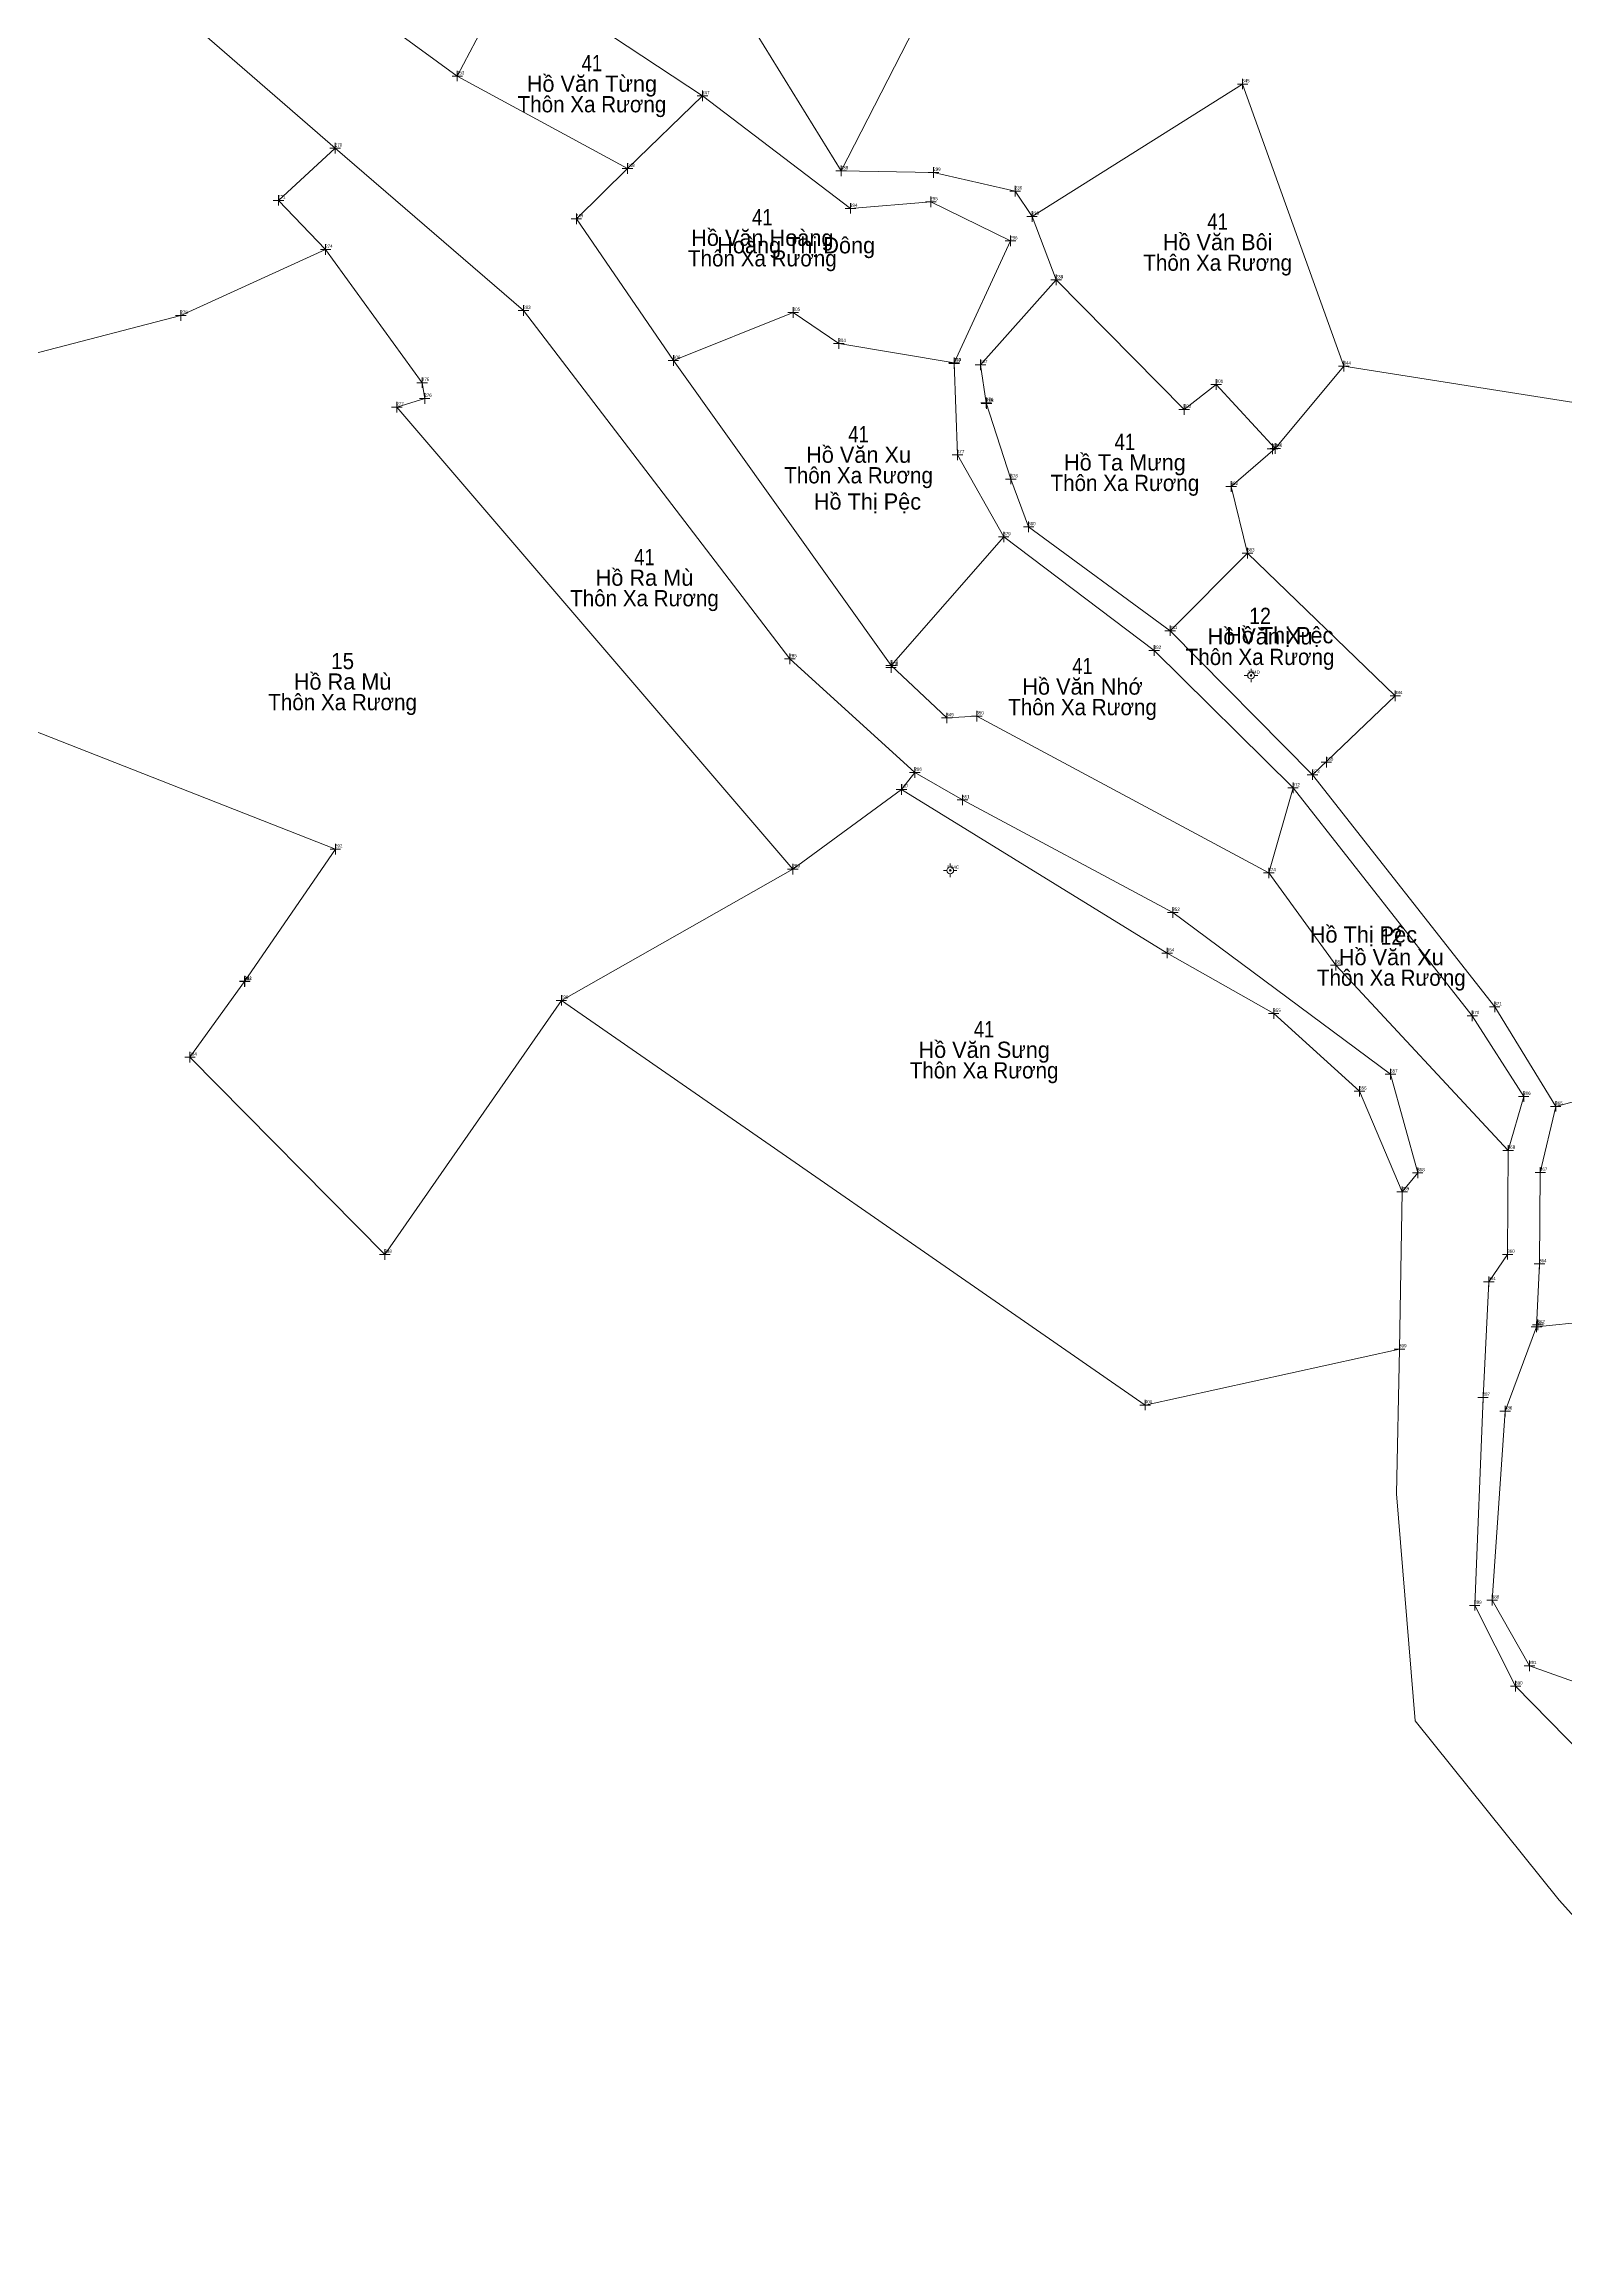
# Model space of a CAD drawing. Header units: metres. Extents: x 541800 to 543200, y 1841756 to 1843200.
# Drawn here: x 542558.2 to 542698.9, y 1842206 to 1842410.2 of the extents above; entities that cross this region are included whole.
import ezdxf
from ezdxf.enums import TextEntityAlignment as Align

# ---------------------------------------------------------------- set-up
doc = ezdxf.new("R2010")
doc.units = ezdxf.units.M
doc.header["$LTSCALE"] = 0.12
for name, color, linetype, lineweight in [('10', 7, 'Continuous', 13), ('11', 7, 'Continuous', 13), ('30', 7, 'Continuous', 13)]:
    doc.layers.add(name, color=color, linetype=linetype, lineweight=lineweight)
for name, color, linetype in [('12', 7, 'Continuous'), ('15', 7, 'Continuous'), ('16', 7, 'Continuous')]:
    doc.layers.add(name, color=color, linetype=linetype)

msp = doc.modelspace()

# ---------------------------------------------------------------- hatches: boundary and pattern name
at = {"layer": '10'}
for points in [[(542669.882, 1842351.798, 1), (542669.732, 1842351.798, 1)], [(542669.882, 1842351.798, 1), (542669.732, 1842351.798, 1)], [(542642.064, 1842333.771, 1), (542641.914, 1842333.771, 1)], [(542642.064, 1842333.771, 1), (542641.914, 1842333.771, 1)]]:
    msp.add_hatch(color=256, dxfattribs=at).paths.add_polyline_path(points)

# ---------------------------------------------------------------- linework, layer by layer
for p, q in [((542631.9, 1842398.45), (542623.47, 1842412.08)), ((542612.14, 1842398.67), (542619.08, 1842405.4)), ((542632.76, 1842394.98), (542619.08, 1842405.4)), ((542612.14, 1842398.67), (542607.41, 1842394.02)), ((542640.18, 1842395.59), (542632.76, 1842394.98)), ((542647.56, 1842391.98), (542640.18, 1842395.59)), ((542647.99, 1842396.58), (542649.55, 1842394.23)), ((542651.78, 1842388.37), (542649.55, 1842394.23)), ((542642.34, 1842380.71), (542647.56, 1842391.98)), ((542616.38, 1842380.92), (542627.45, 1842385.37)), ((542666.58, 1842378.71), (542663.63, 1842376.4)), ((542666.58, 1842378.71), (542672.05, 1842372.79)), ((542636.53, 1842352.73), (542646.93, 1842364.6)), ((542662.33, 1842355.93), (542669.48, 1842363.11)), ((542673.69, 1842341.4), (542660.85, 1842354.1)), ((542669.81, 1842352.42), (542669.81, 1842352.11)), ((542669.81, 1842352.42), (542669.81, 1842352.11)), ((542669.49, 1842351.8), (542669.18, 1842351.8)), ((542669.49, 1842351.8), (542669.18, 1842351.8)), ((542669.81, 1842351.49), (542669.81, 1842351.17)), ((542669.81, 1842351.49), (542669.81, 1842351.17)), ((542670.43, 1842351.8), (542670.12, 1842351.8)), ((542670.43, 1842351.8), (542670.12, 1842351.8)), ((542671.45, 1842333.54), (542673.69, 1842341.4)), ((542641.68, 1842333.77), (542641.36, 1842333.77)), ((542641.68, 1842333.77), (542641.36, 1842333.77)), ((542641.99, 1842334.4), (542641.99, 1842334.08)), ((542641.99, 1842334.4), (542641.99, 1842334.08)), ((542642.61, 1842333.77), (542642.3, 1842333.77)), ((542642.61, 1842333.77), (542642.3, 1842333.77)), ((542641.99, 1842333.46), (542641.99, 1842333.15)), ((542641.99, 1842333.46), (542641.99, 1842333.15)), ((542693.32, 1842283.77), (542692.11, 1842266.29)), ((542695.56, 1842260.22), (542692.11, 1842266.29))]:
    msp.add_line(p, q, dxfattribs=at)
for points in [[(542699.8, 1842484.73), (542705.63, 1842472.13), (542742.2, 1842370.32), (542678.4, 1842380.39)], [(542642.95, 1842442.94), (542638.68, 1842411.68), (542631.9, 1842398.45)], [(542600.48, 1842415), (542609.3, 1842411.84), (542619.08, 1842405.4)], [(542672.05, 1842372.79), (542678.4, 1842380.39), (542669.02, 1842406.49), (542649.55, 1842394.23)], [(542531.68, 1842374.9), (542570.82, 1842385.09), (542584.22, 1842391.19), (542579.85, 1842395.73), (542585.11, 1842400.56)], [(542647.99, 1842396.58), (542640.45, 1842398.31), (542631.9, 1842398.45)], [(542584.22, 1842391.19), (542593.16, 1842378.87), (542593.38, 1842377.41), (542590.8, 1842376.6), (542627.43, 1842333.89)], [(542644.78, 1842380.53), (542651.78, 1842388.37), (542663.63, 1842376.4)], [(542642.34, 1842380.71), (542631.68, 1842382.49), (542627.45, 1842385.37)], [(542660.85, 1842354.1), (542646.93, 1842364.6), (542642.65, 1842372.2), (542642.34, 1842380.71)], [(542647.59, 1842369.95), (542645.32, 1842377.02), (542644.78, 1842380.53)], [(542606.02, 1842321.75), (542589.7, 1842298.26), (542571.67, 1842316.5), (542576.73, 1842323.48), (542585.13, 1842335.74), (542547.73, 1842350.41), (542531.68, 1842374.9)], [(542697.98, 1842311.95), (542692.34, 1842321.15), (542675.5, 1842342.62), (542683.15, 1842349.92), (542669.48, 1842363.11), (542667.96, 1842369.26), (542672.05, 1842372.79)], [(542675.5, 1842342.62), (542662.33, 1842355.93), (542649.23, 1842365.54), (542647.59, 1842369.95)], [(542638.71, 1842342.82), (542637.47, 1842341.26), (542627.43, 1842333.89), (542606.02, 1842321.75), (542660.02, 1842284.33), (542683.54, 1842289.51)], [(542683.78, 1842304.04), (542679.84, 1842313.35), (542671.9, 1842320.53), (542662.06, 1842326.12), (542637.47, 1842341.26)], [(542693.58, 1842307.88), (542695.02, 1842312.86), (542690.27, 1842320.33), (542673.69, 1842341.4)], [(542693.32, 1842283.77), (542696.21, 1842291.56), (542705.77, 1842292.54), (542702.02, 1842313), (542697.98, 1842311.95), (542696.56, 1842305.84), (542696.49, 1842297.38), (542696.21, 1842291.56)], [(542695.56, 1842260.22), (542700.14, 1842258.59), (542702.81, 1842262.35), (542710.7, 1842265.9)]]:
    msp.add_lwpolyline(points, dxfattribs=at)
for centre, radius in [((542669.807, 1842351.798), 0.312), ((542669.807, 1842351.798), 0.312), ((542669.807, 1842351.798), 0.075), ((542669.807, 1842351.798), 0.075), ((542641.989, 1842333.771), 0.312), ((542641.989, 1842333.771), 0.312), ((542641.989, 1842333.771), 0.075), ((542641.989, 1842333.771), 0.075)]:
    msp.add_circle(centre, radius, dxfattribs=at)
at = {"layer": '11'}
for points in [[(542596.89, 1842407.23), (542596.4, 1842407.23), (542595.91, 1842407.23)], [(542596.89, 1842407.23), (542596.4, 1842407.23), (542595.91, 1842407.23)], [(542596.4, 1842407.72), (542596.4, 1842407.23), (542596.4, 1842406.74)], [(542596.4, 1842407.72), (542596.4, 1842407.23), (542596.4, 1842406.74)], [(542619.57, 1842405.4), (542619.08, 1842405.4), (542618.59, 1842405.4)], [(542619.57, 1842405.4), (542619.08, 1842405.4), (542618.59, 1842405.4)], [(542619.08, 1842405.89), (542619.08, 1842405.4), (542619.08, 1842404.91)], [(542619.08, 1842405.89), (542619.08, 1842405.4), (542619.08, 1842404.91)], [(542669.51, 1842406.49), (542669.02, 1842406.49), (542668.54, 1842406.49)], [(542669.51, 1842406.49), (542669.02, 1842406.49), (542668.54, 1842406.49)], [(542669.02, 1842406.97), (542669.02, 1842406.49), (542669.02, 1842406)], [(542669.02, 1842406.97), (542669.02, 1842406.49), (542669.02, 1842406)], [(542585.11, 1842401.05), (542585.11, 1842400.56), (542585.11, 1842400.07)], [(542585.11, 1842401.05), (542585.11, 1842400.56), (542585.11, 1842400.07)], [(542585.6, 1842400.56), (542585.11, 1842400.56), (542584.62, 1842400.56)], [(542585.6, 1842400.56), (542585.11, 1842400.56), (542584.62, 1842400.56)], [(542612.14, 1842399.16), (542612.14, 1842398.67), (542612.14, 1842398.18)], [(542612.14, 1842399.16), (542612.14, 1842398.67), (542612.14, 1842398.18)], [(542631.9, 1842398.94), (542631.9, 1842398.45), (542631.9, 1842397.97)], [(542631.9, 1842398.94), (542631.9, 1842398.45), (542631.9, 1842397.97)], [(542612.63, 1842398.67), (542612.14, 1842398.67), (542611.66, 1842398.67)], [(542612.63, 1842398.67), (542612.14, 1842398.67), (542611.66, 1842398.67)], [(542632.39, 1842398.45), (542631.9, 1842398.45), (542631.41, 1842398.45)], [(542632.39, 1842398.45), (542631.9, 1842398.45), (542631.41, 1842398.45)], [(542640.94, 1842398.31), (542640.45, 1842398.31), (542639.96, 1842398.31)], [(542640.94, 1842398.31), (542640.45, 1842398.31), (542639.96, 1842398.31)], [(542640.45, 1842398.8), (542640.45, 1842398.31), (542640.45, 1842397.82)], [(542640.45, 1842398.8), (542640.45, 1842398.31), (542640.45, 1842397.82)], [(542647.99, 1842397.06), (542647.99, 1842396.58), (542647.99, 1842396.09)], [(542647.99, 1842397.06), (542647.99, 1842396.58), (542647.99, 1842396.09)], [(542580.34, 1842395.73), (542579.85, 1842395.73), (542579.36, 1842395.73)], [(542580.34, 1842395.73), (542579.85, 1842395.73), (542579.36, 1842395.73)], [(542579.85, 1842396.22), (542579.85, 1842395.73), (542579.85, 1842395.24)], [(542579.85, 1842396.22), (542579.85, 1842395.73), (542579.85, 1842395.24)], [(542633.25, 1842394.98), (542632.76, 1842394.98), (542632.27, 1842394.98)], [(542633.25, 1842394.98), (542632.76, 1842394.98), (542632.27, 1842394.98)], [(542632.76, 1842395.47), (542632.76, 1842394.98), (542632.76, 1842394.5)], [(542632.76, 1842395.47), (542632.76, 1842394.98), (542632.76, 1842394.5)], [(542640.67, 1842395.59), (542640.18, 1842395.59), (542639.69, 1842395.59)], [(542640.67, 1842395.59), (542640.18, 1842395.59), (542639.69, 1842395.59)], [(542640.18, 1842396.08), (542640.18, 1842395.59), (542640.18, 1842395.1)], [(542640.18, 1842396.08), (542640.18, 1842395.59), (542640.18, 1842395.1)], [(542648.48, 1842396.58), (542647.99, 1842396.58), (542647.5, 1842396.58)], [(542648.48, 1842396.58), (542647.99, 1842396.58), (542647.5, 1842396.58)], [(542607.89, 1842394.02), (542607.41, 1842394.02), (542606.92, 1842394.02)], [(542607.89, 1842394.02), (542607.41, 1842394.02), (542606.92, 1842394.02)], [(542607.41, 1842394.51), (542607.41, 1842394.02), (542607.41, 1842393.53)], [(542607.41, 1842394.51), (542607.41, 1842394.02), (542607.41, 1842393.53)], [(542650.03, 1842394.23), (542649.55, 1842394.23), (542649.06, 1842394.23)], [(542650.03, 1842394.23), (542649.55, 1842394.23), (542649.06, 1842394.23)], [(542649.55, 1842394.72), (542649.55, 1842394.23), (542649.55, 1842393.74)], [(542649.55, 1842394.72), (542649.55, 1842394.23), (542649.55, 1842393.74)], [(542584.71, 1842391.19), (542584.22, 1842391.19), (542583.73, 1842391.19)], [(542584.71, 1842391.19), (542584.22, 1842391.19), (542583.73, 1842391.19)], [(542584.22, 1842391.67), (542584.22, 1842391.19), (542584.22, 1842390.7)], [(542584.22, 1842391.67), (542584.22, 1842391.19), (542584.22, 1842390.7)], [(542648.05, 1842391.98), (542647.56, 1842391.98), (542647.07, 1842391.98)], [(542648.05, 1842391.98), (542647.56, 1842391.98), (542647.07, 1842391.98)], [(542647.56, 1842392.47), (542647.56, 1842391.98), (542647.56, 1842391.49)], [(542647.56, 1842392.47), (542647.56, 1842391.98), (542647.56, 1842391.49)], [(542651.78, 1842388.86), (542651.78, 1842388.37), (542651.78, 1842387.88)], [(542651.78, 1842388.86), (542651.78, 1842388.37), (542651.78, 1842387.88)], [(542651.78, 1842388.85), (542651.78, 1842388.37), (542651.78, 1842387.88)], [(542651.78, 1842388.85), (542651.78, 1842388.37), (542651.78, 1842387.88)], [(542652.27, 1842388.37), (542651.78, 1842388.37), (542651.29, 1842388.37)], [(542652.26, 1842388.37), (542651.78, 1842388.37), (542651.29, 1842388.37)], [(542652.27, 1842388.37), (542651.78, 1842388.37), (542651.29, 1842388.37)], [(542652.26, 1842388.37), (542651.78, 1842388.37), (542651.29, 1842388.37)], [(542571.31, 1842385.09), (542570.82, 1842385.09), (542570.34, 1842385.09)], [(542571.31, 1842385.09), (542570.82, 1842385.09), (542570.34, 1842385.09)], [(542570.82, 1842385.58), (542570.82, 1842385.09), (542570.82, 1842384.6)], [(542570.82, 1842385.58), (542570.82, 1842385.09), (542570.82, 1842384.6)], [(542603.02, 1842385.54), (542602.53, 1842385.54), (542602.04, 1842385.54)], [(542603.02, 1842385.54), (542602.53, 1842385.54), (542602.04, 1842385.54)], [(542602.53, 1842386.03), (542602.53, 1842385.54), (542602.53, 1842385.06)], [(542602.53, 1842386.03), (542602.53, 1842385.54), (542602.53, 1842385.06)], [(542627.94, 1842385.37), (542627.45, 1842385.37), (542626.96, 1842385.37)], [(542627.94, 1842385.37), (542627.45, 1842385.37), (542626.96, 1842385.37)], [(542627.45, 1842385.86), (542627.45, 1842385.37), (542627.45, 1842384.88)], [(542627.45, 1842385.86), (542627.45, 1842385.37), (542627.45, 1842384.88)], [(542631.68, 1842382.98), (542631.68, 1842382.49), (542631.68, 1842382)], [(542631.68, 1842382.98), (542631.68, 1842382.49), (542631.68, 1842382)], [(542616.87, 1842380.92), (542616.38, 1842380.92), (542615.89, 1842380.92)], [(542616.87, 1842380.92), (542616.38, 1842380.92), (542615.89, 1842380.92)], [(542616.38, 1842381.4), (542616.38, 1842380.92), (542616.38, 1842380.43)], [(542616.38, 1842381.4), (542616.38, 1842380.92), (542616.38, 1842380.43)], [(542632.17, 1842382.49), (542631.68, 1842382.49), (542631.19, 1842382.49)], [(542632.17, 1842382.49), (542631.68, 1842382.49), (542631.19, 1842382.49)], [(542642.83, 1842380.71), (542642.34, 1842380.71), (542641.85, 1842380.71)], [(542642.83, 1842380.71), (542642.34, 1842380.71), (542641.85, 1842380.71)], [(542642.84, 1842380.64), (542642.35, 1842380.64), (542641.86, 1842380.64)], [(542642.84, 1842380.64), (542642.35, 1842380.64), (542641.86, 1842380.64)], [(542642.34, 1842381.19), (542642.34, 1842380.71), (542642.34, 1842380.22)], [(542642.34, 1842381.19), (542642.34, 1842380.71), (542642.34, 1842380.22)], [(542642.35, 1842381.13), (542642.35, 1842380.64), (542642.35, 1842380.15)], [(542642.35, 1842381.13), (542642.35, 1842380.64), (542642.35, 1842380.15)], [(542645.27, 1842380.53), (542644.78, 1842380.53), (542644.29, 1842380.53)], [(542645.27, 1842380.53), (542644.78, 1842380.53), (542644.29, 1842380.53)], [(542644.78, 1842381.01), (542644.78, 1842380.53), (542644.78, 1842380.04)], [(542644.78, 1842381.01), (542644.78, 1842380.53), (542644.78, 1842380.04)], [(542678.4, 1842380.88), (542678.4, 1842380.39), (542678.4, 1842379.9)], [(542678.4, 1842380.88), (542678.4, 1842380.39), (542678.4, 1842379.9)], [(542593.65, 1842378.87), (542593.16, 1842378.87), (542592.67, 1842378.87)], [(542593.65, 1842378.87), (542593.16, 1842378.87), (542592.67, 1842378.87)], [(542593.16, 1842379.35), (542593.16, 1842378.87), (542593.16, 1842378.38)], [(542593.16, 1842379.35), (542593.16, 1842378.87), (542593.16, 1842378.38)], [(542667.06, 1842378.71), (542666.58, 1842378.71), (542666.09, 1842378.71)], [(542667.06, 1842378.71), (542666.58, 1842378.71), (542666.09, 1842378.71)], [(542666.58, 1842379.19), (542666.58, 1842378.71), (542666.58, 1842378.22)], [(542666.58, 1842379.19), (542666.58, 1842378.71), (542666.58, 1842378.22)], [(542678.89, 1842380.39), (542678.4, 1842380.39), (542677.91, 1842380.39)], [(542678.89, 1842380.39), (542678.4, 1842380.39), (542677.91, 1842380.39)], [(542591.29, 1842376.6), (542590.8, 1842376.6), (542590.32, 1842376.6)], [(542591.29, 1842376.6), (542590.8, 1842376.6), (542590.32, 1842376.6)], [(542590.8, 1842377.09), (542590.8, 1842376.6), (542590.8, 1842376.11)], [(542590.8, 1842377.09), (542590.8, 1842376.6), (542590.8, 1842376.11)], [(542593.87, 1842377.41), (542593.38, 1842377.41), (542592.89, 1842377.41)], [(542593.87, 1842377.41), (542593.38, 1842377.41), (542592.89, 1842377.41)], [(542593.38, 1842377.9), (542593.38, 1842377.41), (542593.38, 1842376.92)], [(542593.38, 1842377.9), (542593.38, 1842377.41), (542593.38, 1842376.92)], [(542645.81, 1842377.02), (542645.32, 1842377.02), (542644.83, 1842377.02)], [(542645.81, 1842377.02), (542645.32, 1842377.02), (542644.83, 1842377.02)], [(542645.82, 1842376.93), (542645.34, 1842376.93), (542644.85, 1842376.93)], [(542645.82, 1842376.93), (542645.34, 1842376.93), (542644.85, 1842376.93)], [(542645.32, 1842377.51), (542645.32, 1842377.02), (542645.32, 1842376.54)], [(542645.32, 1842377.51), (542645.32, 1842377.02), (542645.32, 1842376.54)], [(542645.34, 1842377.42), (542645.34, 1842376.93), (542645.34, 1842376.44)], [(542645.34, 1842377.42), (542645.34, 1842376.93), (542645.34, 1842376.44)], [(542664.12, 1842376.4), (542663.63, 1842376.4), (542663.14, 1842376.4)], [(542664.12, 1842376.4), (542663.63, 1842376.4), (542663.14, 1842376.4)], [(542663.63, 1842376.88), (542663.63, 1842376.4), (542663.63, 1842375.91)], [(542663.63, 1842376.88), (542663.63, 1842376.4), (542663.63, 1842375.91)], [(542642.65, 1842372.68), (542642.65, 1842372.2), (542642.65, 1842371.71)], [(542642.65, 1842372.68), (542642.65, 1842372.2), (542642.65, 1842371.71)], [(542672.28, 1842372.75), (542671.79, 1842372.75), (542671.3, 1842372.75)], [(542672.28, 1842372.75), (542671.79, 1842372.75), (542671.3, 1842372.75)], [(542672.54, 1842372.79), (542672.05, 1842372.79), (542671.56, 1842372.79)], [(542672.54, 1842372.79), (542672.05, 1842372.79), (542671.56, 1842372.79)], [(542671.79, 1842373.24), (542671.79, 1842372.75), (542671.79, 1842372.27)], [(542671.79, 1842373.24), (542671.79, 1842372.75), (542671.79, 1842372.27)], [(542672.05, 1842373.28), (542672.05, 1842372.79), (542672.05, 1842372.3)], [(542672.05, 1842373.28), (542672.05, 1842372.79), (542672.05, 1842372.3)], [(542643.14, 1842372.2), (542642.65, 1842372.2), (542642.16, 1842372.2)], [(542643.14, 1842372.2), (542642.65, 1842372.2), (542642.16, 1842372.2)], [(542647.59, 1842370.44), (542647.59, 1842369.95), (542647.59, 1842369.47)], [(542647.59, 1842370.44), (542647.59, 1842369.95), (542647.59, 1842369.47)], [(542648.08, 1842369.95), (542647.59, 1842369.95), (542647.1, 1842369.95)], [(542648.08, 1842369.95), (542647.59, 1842369.95), (542647.1, 1842369.95)], [(542668.45, 1842369.26), (542667.96, 1842369.26), (542667.47, 1842369.26)], [(542668.45, 1842369.26), (542667.96, 1842369.26), (542667.47, 1842369.26)], [(542667.96, 1842369.75), (542667.96, 1842369.26), (542667.96, 1842368.77)], [(542667.96, 1842369.75), (542667.96, 1842369.26), (542667.96, 1842368.77)], [(542647.42, 1842364.6), (542646.93, 1842364.6), (542646.44, 1842364.6)], [(542647.42, 1842364.6), (542646.93, 1842364.6), (542646.44, 1842364.6)], [(542646.93, 1842365.08), (542646.93, 1842364.6), (542646.93, 1842364.11)], [(542646.93, 1842365.08), (542646.93, 1842364.6), (542646.93, 1842364.11)], [(542649.72, 1842365.54), (542649.23, 1842365.54), (542648.75, 1842365.54)], [(542649.72, 1842365.54), (542649.23, 1842365.54), (542648.75, 1842365.54)], [(542649.23, 1842366.03), (542649.23, 1842365.54), (542649.23, 1842365.06)], [(542649.23, 1842366.03), (542649.23, 1842365.54), (542649.23, 1842365.06)], [(542669.97, 1842363.11), (542669.48, 1842363.11), (542669, 1842363.11)], [(542669.97, 1842363.11), (542669.48, 1842363.11), (542669, 1842363.11)], [(542669.48, 1842363.6), (542669.48, 1842363.11), (542669.48, 1842362.62)], [(542669.48, 1842363.6), (542669.48, 1842363.11), (542669.48, 1842362.62)], [(542662.33, 1842356.42), (542662.33, 1842355.93), (542662.33, 1842355.45)], [(542662.33, 1842356.42), (542662.33, 1842355.93), (542662.33, 1842355.45)], [(542661.34, 1842354.1), (542660.85, 1842354.1), (542660.36, 1842354.1)], [(542661.34, 1842354.1), (542660.85, 1842354.1), (542660.36, 1842354.1)], [(542660.85, 1842354.59), (542660.85, 1842354.1), (542660.85, 1842353.62)], [(542660.85, 1842354.59), (542660.85, 1842354.1), (542660.85, 1842353.62)], [(542662.82, 1842355.93), (542662.33, 1842355.93), (542661.84, 1842355.93)], [(542662.82, 1842355.93), (542662.33, 1842355.93), (542661.84, 1842355.93)], [(542627.63, 1842353.33), (542627.14, 1842353.33), (542626.65, 1842353.33)], [(542627.63, 1842353.33), (542627.14, 1842353.33), (542626.65, 1842353.33)], [(542627.14, 1842353.82), (542627.14, 1842353.33), (542627.14, 1842352.84)], [(542627.14, 1842353.82), (542627.14, 1842353.33), (542627.14, 1842352.84)], [(542637, 1842352.52), (542636.51, 1842352.52), (542636.02, 1842352.52)], [(542637, 1842352.52), (542636.51, 1842352.52), (542636.02, 1842352.52)], [(542637.02, 1842352.73), (542636.53, 1842352.73), (542636.04, 1842352.73)], [(542637.02, 1842352.73), (542636.53, 1842352.73), (542636.04, 1842352.73)], [(542636.51, 1842353.01), (542636.51, 1842352.52), (542636.51, 1842352.03)], [(542636.51, 1842353.01), (542636.51, 1842352.52), (542636.51, 1842352.03)], [(542636.53, 1842353.22), (542636.53, 1842352.73), (542636.53, 1842352.24)], [(542636.53, 1842353.22), (542636.53, 1842352.73), (542636.53, 1842352.24)], [(542683.64, 1842349.92), (542683.15, 1842349.92), (542682.66, 1842349.92)], [(542683.64, 1842349.92), (542683.15, 1842349.92), (542682.66, 1842349.92)], [(542683.15, 1842350.41), (542683.15, 1842349.92), (542683.15, 1842349.43)], [(542683.15, 1842350.41), (542683.15, 1842349.92), (542683.15, 1842349.43)], [(542642.15, 1842347.87), (542641.66, 1842347.87), (542641.17, 1842347.87)], [(542642.15, 1842347.87), (542641.66, 1842347.87), (542641.17, 1842347.87)], [(542641.66, 1842348.35), (542641.66, 1842347.87), (542641.66, 1842347.38)], [(542641.66, 1842348.35), (542641.66, 1842347.87), (542641.66, 1842347.38)], [(542644.93, 1842348.04), (542644.44, 1842348.04), (542643.95, 1842348.04)], [(542644.93, 1842348.04), (542644.44, 1842348.04), (542643.95, 1842348.04)], [(542644.44, 1842348.52), (542644.44, 1842348.04), (542644.44, 1842347.55)], [(542644.44, 1842348.52), (542644.44, 1842348.04), (542644.44, 1842347.55)], [(542677.26, 1842343.78), (542676.77, 1842343.78), (542676.28, 1842343.78)], [(542677.26, 1842343.78), (542676.77, 1842343.78), (542676.28, 1842343.78)], [(542676.77, 1842344.27), (542676.77, 1842343.78), (542676.77, 1842343.29)], [(542676.77, 1842344.27), (542676.77, 1842343.78), (542676.77, 1842343.29)], [(542637.47, 1842341.75), (542637.47, 1842341.26), (542637.47, 1842340.77)], [(542637.47, 1842341.75), (542637.47, 1842341.26), (542637.47, 1842340.77)], [(542639.2, 1842342.82), (542638.71, 1842342.82), (542638.22, 1842342.82)], [(542639.2, 1842342.82), (542638.71, 1842342.82), (542638.22, 1842342.82)], [(542638.71, 1842343.3), (542638.71, 1842342.82), (542638.71, 1842342.33)], [(542638.71, 1842343.3), (542638.71, 1842342.82), (542638.71, 1842342.33)], [(542673.69, 1842341.89), (542673.69, 1842341.4), (542673.69, 1842340.91)], [(542673.69, 1842341.89), (542673.69, 1842341.4), (542673.69, 1842340.91)], [(542675.98, 1842342.62), (542675.5, 1842342.62), (542675.01, 1842342.62)], [(542675.98, 1842342.62), (542675.5, 1842342.62), (542675.01, 1842342.62)], [(542675.5, 1842343.1), (542675.5, 1842342.62), (542675.5, 1842342.13)], [(542675.5, 1842343.1), (542675.5, 1842342.62), (542675.5, 1842342.13)], [(542637.96, 1842341.26), (542637.47, 1842341.26), (542636.98, 1842341.26)], [(542637.96, 1842341.26), (542637.47, 1842341.26), (542636.98, 1842341.26)], [(542643.61, 1842340.28), (542643.12, 1842340.28), (542642.63, 1842340.28)], [(542643.61, 1842340.28), (542643.12, 1842340.28), (542642.63, 1842340.28)], [(542643.12, 1842340.77), (542643.12, 1842340.28), (542643.12, 1842339.79)], [(542643.12, 1842340.77), (542643.12, 1842340.28), (542643.12, 1842339.79)], [(542674.18, 1842341.4), (542673.69, 1842341.4), (542673.2, 1842341.4)], [(542674.18, 1842341.4), (542673.69, 1842341.4), (542673.2, 1842341.4)], [(542585.61, 1842335.74), (542585.13, 1842335.74), (542584.64, 1842335.74)], [(542585.61, 1842335.74), (542585.13, 1842335.74), (542584.64, 1842335.74)], [(542585.13, 1842336.22), (542585.13, 1842335.74), (542585.13, 1842335.25)], [(542585.13, 1842336.22), (542585.13, 1842335.74), (542585.13, 1842335.25)], [(542627.92, 1842333.89), (542627.43, 1842333.89), (542626.94, 1842333.89)], [(542627.92, 1842333.89), (542627.43, 1842333.89), (542626.94, 1842333.89)], [(542627.43, 1842334.38), (542627.43, 1842333.89), (542627.43, 1842333.4)], [(542627.43, 1842334.38), (542627.43, 1842333.89), (542627.43, 1842333.4)], [(542671.94, 1842333.54), (542671.45, 1842333.54), (542670.96, 1842333.54)], [(542671.94, 1842333.54), (542671.45, 1842333.54), (542670.96, 1842333.54)], [(542671.45, 1842334.02), (542671.45, 1842333.54), (542671.45, 1842333.05)], [(542671.45, 1842334.02), (542671.45, 1842333.54), (542671.45, 1842333.05)], [(542663.06, 1842329.87), (542662.57, 1842329.87), (542662.08, 1842329.87)], [(542663.06, 1842329.87), (542662.57, 1842329.87), (542662.08, 1842329.87)], [(542662.57, 1842330.36), (542662.57, 1842329.87), (542662.57, 1842329.38)], [(542662.57, 1842330.36), (542662.57, 1842329.87), (542662.57, 1842329.38)], [(542662.54, 1842326.12), (542662.06, 1842326.12), (542661.57, 1842326.12)], [(542662.54, 1842326.12), (542662.06, 1842326.12), (542661.57, 1842326.12)], [(542662.06, 1842326.61), (542662.06, 1842326.12), (542662.06, 1842325.64)], [(542662.06, 1842326.61), (542662.06, 1842326.12), (542662.06, 1842325.64)], [(542677.64, 1842325.5), (542677.64, 1842325.01), (542677.64, 1842324.52)], [(542677.64, 1842325.5), (542677.64, 1842325.01), (542677.64, 1842324.52)], [(542577.22, 1842323.48), (542576.73, 1842323.48), (542576.24, 1842323.48)], [(542577.22, 1842323.48), (542576.73, 1842323.48), (542576.24, 1842323.48)], [(542577.24, 1842323.53), (542576.75, 1842323.53), (542576.26, 1842323.53)], [(542577.24, 1842323.53), (542576.75, 1842323.53), (542576.26, 1842323.53)], [(542576.73, 1842323.96), (542576.73, 1842323.48), (542576.73, 1842322.99)], [(542576.73, 1842323.96), (542576.73, 1842323.48), (542576.73, 1842322.99)], [(542576.75, 1842324.01), (542576.75, 1842323.53), (542576.75, 1842323.04)], [(542576.75, 1842324.01), (542576.75, 1842323.53), (542576.75, 1842323.04)], [(542678.13, 1842325.01), (542677.64, 1842325.01), (542677.15, 1842325.01)], [(542678.13, 1842325.01), (542677.64, 1842325.01), (542677.15, 1842325.01)], [(542606.51, 1842321.75), (542606.02, 1842321.75), (542605.53, 1842321.75)], [(542606.51, 1842321.75), (542606.02, 1842321.75), (542605.53, 1842321.75)], [(542606.02, 1842322.24), (542606.02, 1842321.75), (542606.02, 1842321.27)], [(542606.02, 1842322.24), (542606.02, 1842321.75), (542606.02, 1842321.27)], [(542692.34, 1842321.64), (542692.34, 1842321.15), (542692.34, 1842320.66)], [(542692.34, 1842321.64), (542692.34, 1842321.15), (542692.34, 1842320.66)], [(542672.39, 1842320.53), (542671.9, 1842320.53), (542671.42, 1842320.53)], [(542672.39, 1842320.53), (542671.9, 1842320.53), (542671.42, 1842320.53)], [(542671.9, 1842321.02), (542671.9, 1842320.53), (542671.9, 1842320.04)], [(542671.9, 1842321.02), (542671.9, 1842320.53), (542671.9, 1842320.04)], [(542690.75, 1842320.33), (542690.27, 1842320.33), (542689.78, 1842320.33)], [(542690.75, 1842320.33), (542690.27, 1842320.33), (542689.78, 1842320.33)], [(542690.27, 1842320.82), (542690.27, 1842320.33), (542690.27, 1842319.84)], [(542690.27, 1842320.82), (542690.27, 1842320.33), (542690.27, 1842319.84)], [(542692.82, 1842321.15), (542692.34, 1842321.15), (542691.85, 1842321.15)], [(542692.82, 1842321.15), (542692.34, 1842321.15), (542691.85, 1842321.15)], [(542572.16, 1842316.5), (542571.67, 1842316.5), (542571.19, 1842316.5)], [(542572.16, 1842316.5), (542571.67, 1842316.5), (542571.19, 1842316.5)], [(542571.67, 1842316.99), (542571.67, 1842316.5), (542571.67, 1842316.01)], [(542571.67, 1842316.99), (542571.67, 1842316.5), (542571.67, 1842316.01)], [(542682.71, 1842315.41), (542682.71, 1842314.93), (542682.71, 1842314.44)], [(542682.71, 1842315.41), (542682.71, 1842314.93), (542682.71, 1842314.44)], [(542680.32, 1842313.35), (542679.84, 1842313.35), (542679.35, 1842313.35)], [(542680.32, 1842313.35), (542679.84, 1842313.35), (542679.35, 1842313.35)], [(542679.84, 1842313.83), (542679.84, 1842313.35), (542679.84, 1842312.86)], [(542679.84, 1842313.83), (542679.84, 1842313.35), (542679.84, 1842312.86)], [(542683.19, 1842314.93), (542682.71, 1842314.93), (542682.22, 1842314.93)], [(542683.19, 1842314.93), (542682.71, 1842314.93), (542682.22, 1842314.93)], [(542695.02, 1842313.35), (542695.02, 1842312.86), (542695.02, 1842312.37)], [(542695.02, 1842313.35), (542695.02, 1842312.86), (542695.02, 1842312.37)], [(542695.5, 1842312.86), (542695.02, 1842312.86), (542694.53, 1842312.86)], [(542695.5, 1842312.86), (542695.02, 1842312.86), (542694.53, 1842312.86)], [(542698.47, 1842311.95), (542697.98, 1842311.95), (542697.5, 1842311.95)], [(542698.47, 1842311.95), (542697.98, 1842311.95), (542697.5, 1842311.95)], [(542697.98, 1842312.43), (542697.98, 1842311.95), (542697.98, 1842311.46)], [(542697.98, 1842312.43), (542697.98, 1842311.95), (542697.98, 1842311.46)], [(542694.07, 1842307.88), (542693.58, 1842307.88), (542693.09, 1842307.88)], [(542694.07, 1842307.88), (542693.58, 1842307.88), (542693.09, 1842307.88)], [(542693.58, 1842308.37), (542693.58, 1842307.88), (542693.58, 1842307.39)], [(542693.58, 1842308.37), (542693.58, 1842307.88), (542693.58, 1842307.39)], [(542685.7, 1842305.8), (542685.22, 1842305.8), (542684.73, 1842305.8)], [(542685.7, 1842305.8), (542685.22, 1842305.8), (542684.73, 1842305.8)], [(542685.22, 1842306.29), (542685.22, 1842305.8), (542685.22, 1842305.31)], [(542685.22, 1842306.29), (542685.22, 1842305.8), (542685.22, 1842305.31)], [(542697.05, 1842305.84), (542696.56, 1842305.84), (542696.07, 1842305.84)], [(542697.05, 1842305.84), (542696.56, 1842305.84), (542696.07, 1842305.84)], [(542696.56, 1842306.33), (542696.56, 1842305.84), (542696.56, 1842305.35)], [(542696.56, 1842306.33), (542696.56, 1842305.84), (542696.56, 1842305.35)], [(542684.27, 1842304.04), (542683.78, 1842304.04), (542683.29, 1842304.04)], [(542684.27, 1842304.04), (542683.78, 1842304.04), (542683.29, 1842304.04)], [(542683.78, 1842304.53), (542683.78, 1842304.04), (542683.78, 1842303.55)], [(542683.78, 1842304.53), (542683.78, 1842304.04), (542683.78, 1842303.55)], [(542590.19, 1842298.26), (542589.7, 1842298.26), (542589.21, 1842298.26)], [(542590.19, 1842298.26), (542589.7, 1842298.26), (542589.21, 1842298.26)], [(542589.7, 1842298.75), (542589.7, 1842298.26), (542589.7, 1842297.77)], [(542589.7, 1842298.75), (542589.7, 1842298.26), (542589.7, 1842297.77)], [(542694.03, 1842298.26), (542693.54, 1842298.26), (542693.05, 1842298.26)], [(542694.03, 1842298.26), (542693.54, 1842298.26), (542693.05, 1842298.26)], [(542693.54, 1842298.75), (542693.54, 1842298.26), (542693.54, 1842297.78)], [(542693.54, 1842298.75), (542693.54, 1842298.26), (542693.54, 1842297.78)], [(542696.98, 1842297.38), (542696.49, 1842297.38), (542696, 1842297.38)], [(542696.98, 1842297.38), (542696.49, 1842297.38), (542696, 1842297.38)], [(542696.49, 1842297.87), (542696.49, 1842297.38), (542696.49, 1842296.9)], [(542696.49, 1842297.87), (542696.49, 1842297.38), (542696.49, 1842296.9)], [(542692.3, 1842295.73), (542691.81, 1842295.73), (542691.32, 1842295.73)], [(542692.3, 1842295.73), (542691.81, 1842295.73), (542691.32, 1842295.73)], [(542691.81, 1842296.22), (542691.81, 1842295.73), (542691.81, 1842295.25)], [(542691.81, 1842296.22), (542691.81, 1842295.73), (542691.81, 1842295.25)], [(542696.7, 1842291.56), (542696.21, 1842291.56), (542695.72, 1842291.56)], [(542696.7, 1842291.56), (542696.21, 1842291.56), (542695.72, 1842291.56)], [(542696.82, 1842291.74), (542696.33, 1842291.74), (542695.84, 1842291.74)], [(542696.82, 1842291.74), (542696.33, 1842291.74), (542695.84, 1842291.74)], [(542696.21, 1842292.05), (542696.21, 1842291.56), (542696.21, 1842291.07)], [(542696.21, 1842292.05), (542696.21, 1842291.56), (542696.21, 1842291.07)], [(542696.33, 1842292.23), (542696.33, 1842291.74), (542696.33, 1842291.25)], [(542696.33, 1842292.23), (542696.33, 1842291.74), (542696.33, 1842291.25)], [(542684.03, 1842289.51), (542683.54, 1842289.51), (542683.05, 1842289.51)], [(542684.03, 1842289.51), (542683.54, 1842289.51), (542683.05, 1842289.51)], [(542683.54, 1842290), (542683.54, 1842289.51), (542683.54, 1842289.03)], [(542683.54, 1842290), (542683.54, 1842289.51), (542683.54, 1842289.03)], [(542660.02, 1842284.82), (542660.02, 1842284.33), (542660.02, 1842283.84)], [(542660.02, 1842284.82), (542660.02, 1842284.33), (542660.02, 1842283.84)], [(542691.75, 1842285.03), (542691.26, 1842285.03), (542690.77, 1842285.03)], [(542691.75, 1842285.03), (542691.26, 1842285.03), (542690.77, 1842285.03)], [(542691.26, 1842285.51), (542691.26, 1842285.03), (542691.26, 1842284.54)], [(542691.26, 1842285.51), (542691.26, 1842285.03), (542691.26, 1842284.54)], [(542660.5, 1842284.33), (542660.02, 1842284.33), (542659.53, 1842284.33)], [(542660.5, 1842284.33), (542660.02, 1842284.33), (542659.53, 1842284.33)], [(542693.81, 1842283.77), (542693.32, 1842283.77), (542692.83, 1842283.77)], [(542693.81, 1842283.77), (542693.32, 1842283.77), (542692.83, 1842283.77)], [(542693.32, 1842284.26), (542693.32, 1842283.77), (542693.32, 1842283.28)], [(542693.32, 1842284.26), (542693.32, 1842283.77), (542693.32, 1842283.28)], [(542690.49, 1842266.29), (542690.49, 1842265.8), (542690.49, 1842265.32)], [(542690.49, 1842266.29), (542690.49, 1842265.8), (542690.49, 1842265.32)], [(542692.6, 1842266.29), (542692.11, 1842266.29), (542691.62, 1842266.29)], [(542692.6, 1842266.29), (542692.11, 1842266.29), (542691.62, 1842266.29)], [(542692.11, 1842266.78), (542692.11, 1842266.29), (542692.11, 1842265.8)], [(542692.11, 1842266.78), (542692.11, 1842266.29), (542692.11, 1842265.8)], [(542690.98, 1842265.8), (542690.49, 1842265.8), (542690, 1842265.8)], [(542690.98, 1842265.8), (542690.49, 1842265.8), (542690, 1842265.8)], [(542696.05, 1842260.22), (542695.56, 1842260.22), (542695.07, 1842260.22)], [(542696.05, 1842260.22), (542695.56, 1842260.22), (542695.07, 1842260.22)], [(542695.56, 1842260.71), (542695.56, 1842260.22), (542695.56, 1842259.73)], [(542695.56, 1842260.71), (542695.56, 1842260.22), (542695.56, 1842259.73)], [(542694.76, 1842258.33), (542694.27, 1842258.33), (542693.79, 1842258.33)], [(542694.76, 1842258.33), (542694.27, 1842258.33), (542693.79, 1842258.33)], [(542694.27, 1842258.82), (542694.27, 1842258.33), (542694.27, 1842257.84)], [(542694.27, 1842258.82), (542694.27, 1842258.33), (542694.27, 1842257.84)]]:
    msp.add_lwpolyline(points, dxfattribs=at)
at = {"layer": '30'}
for p, q in [((542596.4, 1842407.23), (542612.14, 1842398.67)), ((542585.11, 1842400.56), (542602.53, 1842385.54)), ((542627.14, 1842353.33), (542602.53, 1842385.54)), ((542627.14, 1842353.33), (542638.71, 1842342.82)), ((542641.66, 1842347.87), (542636.53, 1842352.73)), ((542641.66, 1842347.87), (542644.44, 1842348.04)), ((542677.64, 1842325.01), (542693.58, 1842307.88)), ((542682.71, 1842314.93), (542685.22, 1842305.8)), ((542693.54, 1842298.26), (542693.58, 1842307.88)), ((542685.22, 1842305.8), (542683.78, 1842304.04)), ((542683.54, 1842289.51), (542683.78, 1842304.04)), ((542691.81, 1842295.73), (542693.54, 1842298.26)), ((542691.26, 1842285.03), (542691.81, 1842295.73))]:
    msp.add_line(p, q, dxfattribs=at)
for points in [[(542585.11, 1842400.56), (542565.8, 1842417.33), (542559.88, 1842432.58), (542569.73, 1842460.3), (542573.89, 1842470.06)], [(542582.97, 1842417.01), (542596.4, 1842407.23), (542600.48, 1842415)], [(542636.53, 1842352.73), (542616.38, 1842380.92), (542607.41, 1842394.02)], [(542677.64, 1842325.01), (542671.45, 1842333.54), (542644.44, 1842348.04)], [(542638.71, 1842342.82), (542643.12, 1842340.28), (542662.57, 1842329.87), (542682.71, 1842314.93)], [(542683.54, 1842289.51), (542683.27, 1842276.11), (542684.99, 1842255.12), (542698.31, 1842238.55), (542723.46, 1842210.61)], [(542694.27, 1842258.33), (542690.49, 1842265.8), (542691.26, 1842285.03)], [(542752.62, 1842206.02), (542747.79, 1842208.62), (542740.8, 1842213.11), (542732.06, 1842218.86), (542721.07, 1842229.36), (542702.09, 1842250.34), (542694.27, 1842258.33)]]:
    msp.add_lwpolyline(points, dxfattribs=at)

# ---------------------------------------------------------------- texts
at = {"layer": '12'}
for s, p in [('253', (542596.7, 1842407.38)), ('247', (542619.38, 1842405.55)), ('345', (542669.325, 1842406.64)), ('270', (542585.415, 1842400.71)), ('248', (542612.445, 1842398.82)), ('238', (542632.205, 1842398.6)), ('299', (542640.75, 1842398.46)), ('236', (542648.295, 1842396.73)), ('271', (542580.155, 1842395.88)), ('294', (542633.06, 1842395.13)), ('295', (542640.485, 1842395.74)), ('249', (542607.71, 1842394.17)), ('235', (542649.855, 1842394.38)), ('274', (542584.52, 1842391.34)), ('296', (542647.865, 1842392.13)), ('233', (542652.08, 1842388.52)), ('234', (542652.08, 1842388.52)), ('278', (542571.125, 1842385.24)), ('283', (542602.83, 1842385.69)), ('305', (542627.755, 1842385.52)), ('304', (542631.98, 1842382.64)), ('306', (542616.685, 1842381.07)), ('375', (542642.645, 1842380.86)), ('297', (542642.65, 1842380.79)), ('307', (542645.08, 1842380.68)), ('344', (542678.7, 1842380.54)), ('275', (542593.465, 1842379.02)), ('301', (542666.885, 1842378.86)), ('277', (542591.1, 1842376.75)), ('276', (542593.685, 1842377.56)), ('376', (542645.625, 1842377.17)), ('298', (542645.645, 1842377.08)), ('300', (542663.935, 1842376.55)), ('377', (542642.95, 1842372.35)), ('303', (542672.09, 1842372.9)), ('346', (542672.355, 1842372.94)), ('378', (542647.895, 1842370.1)), ('302', (542668.26, 1842369.41)), ('379', (542647.23, 1842364.75)), ('380', (542649.535, 1842365.69)), ('383', (542669.78, 1842363.26)), ('381', (542662.635, 1842356.08)), ('382', (542661.15, 1842354.25)), ('285', (542627.445, 1842353.48)), ('308', (542636.815, 1842352.67)), ('348', (542636.835, 1842352.88)), ('2-04D ', (542670.115, 1842351.95)), ('384', (542683.45, 1842350.07)), ('349', (542641.96, 1842348.02)), ('350', (542644.745, 1842348.19)), ('385', (542677.075, 1842343.93)), ('287', (542637.77, 1842341.41)), ('286', (542639.015, 1842342.97)), ('372', (542673.99, 1842341.55)), ('373', (542675.8, 1842342.77)), ('351', (542643.425, 1842340.43)), ('292', (542585.43, 1842335.89)), ('289', (542627.73, 1842334.04)), ('2-04C ', (542642.295, 1842333.92)), ('374', (542671.75, 1842333.69)), ('352', (542662.87, 1842330.02)), ('354', (542662.36, 1842326.27)), ('353', (542677.94, 1842325.16)), ('282', (542577.03, 1842323.63)), ('281', (542577.055, 1842323.68)), ('290', (542606.325, 1842321.9)), ('371', (542692.645, 1842321.3)), ('355', (542672.205, 1842320.68)), ('370', (542690.575, 1842320.48)), ('284', (542571.97, 1842316.65)), ('357', (542683.01, 1842315.08)), ('356', (542680.145, 1842313.5)), ('366', (542695.325, 1842313.01)), ('365', (542698.285, 1842312.1)), ('368', (542693.885, 1842308.03)), ('358', (542685.525, 1842305.95)), ('367', (542696.86, 1842305.99)), ('359', (542684.08, 1842304.19)), ('288', (542590.005, 1842298.41)), ('360', (542693.845, 1842298.41)), ('364', (542696.79, 1842297.53)), ('361', (542692.115, 1842295.88)), ('363', (542696.51, 1842291.71)), ('362', (542696.63, 1842291.89)), ('399', (542683.84, 1842289.66)), ('400', (542660.325, 1842284.48)), ('387', (542691.56, 1842285.18)), ('386', (542693.625, 1842283.92)), ('389', (542690.79, 1842265.95)), ('388', (542692.415, 1842266.44)), ('391', (542695.865, 1842260.37)), ('390', (542694.575, 1842258.48))]:
    msp.add_text(s, height=0.3, dxfattribs=at).set_placement(p, align=Align.CENTER)
at = {"layer": '15'}
for s, width, p in [('41', 0.85, (542608.845, 1842407.67)), ('Thôn Xa Rương', 0.95, (542608.85, 1842403.87)), ('41', 0.85, (542624.605, 1842393.42)), ('41', 0.85, (542666.715, 1842393.02)), ('Thôn Xa Rương', 0.95, (542624.61, 1842389.62)), ('Thôn Xa Rương', 0.95, (542666.72, 1842389.22)), ('41', 0.85, (542633.505, 1842373.36)), ('41', 0.85, (542658.135, 1842372.65)), ('Thôn Xa Rương', 0.95, (542633.51, 1842369.56)), ('Thôn Xa Rương', 0.95, (542658.14, 1842368.85)), ('41', 0.85, (542613.705, 1842361.99)), ('Thôn Xa Rương', 0.95, (542613.71, 1842358.19)), ('12', 0.9, (542670.64, 1842356.56)), ('Thôn Xa Rương', 0.95, (542670.64, 1842352.76)), ('15', 0.95, (542585.79, 1842352.38)), ('41', 0.85, (542654.215, 1842351.92)), ('Thôn Xa Rương', 0.95, (542585.79, 1842348.58)), ('Thôn Xa Rương', 0.95, (542654.22, 1842348.12)), ('12', 0.9, (542682.78, 1842326.9)), ('Thôn Xa Rương', 0.95, (542682.78, 1842323.1)), ('41', 0.85, (542645.115, 1842318.33)), ('Thôn Xa Rương', 0.95, (542645.12, 1842314.53))]:
    msp.add_text(s, height=1.5, dxfattribs=dict(at, width=width)).set_placement(p, align=Align.CENTER)
for s, p in [('Hồ Văn Từng', (542608.845, 1842405.77)), ('Hồ Văn Hoàng', (542624.61, 1842391.52)), ('Hồ Văn Bôi', (542666.715, 1842391.12)), ('Hồ Văn Xu', (542633.51, 1842371.46)), ('Hồ Ta Mưng', (542658.14, 1842370.75)), ('Hồ Ra Mù', (542613.71, 1842360.09)), ('Hồ Văn Xu', (542670.64, 1842354.66)), ('Hồ Ra Mù', (542585.79, 1842350.48)), ('Hồ Văn Nhớ', (542654.22, 1842350.02)), ('Hồ Văn Xu', (542682.78, 1842325)), ('Hồ Văn Sưng', (542645.125, 1842316.43))]:
    msp.add_text(s, height=1.5, dxfattribs=at).set_placement(p, align=Align.CENTER)
at = {"layer": '16'}
for s, p in [('Hoàng Thị Đông', (542627.74, 1842390.83)), ('Hồ Thị Pệc', (542634.33, 1842367.13)), ('Hồ Thị Pệc', (542672.46, 1842354.77)), ('Hồ Thị Pệc', (542680.2, 1842327.09))]:
    msp.add_text(s, height=1.5, dxfattribs=at).set_placement(p, align=Align.CENTER)

doc.saveas('drawing.dxf')
